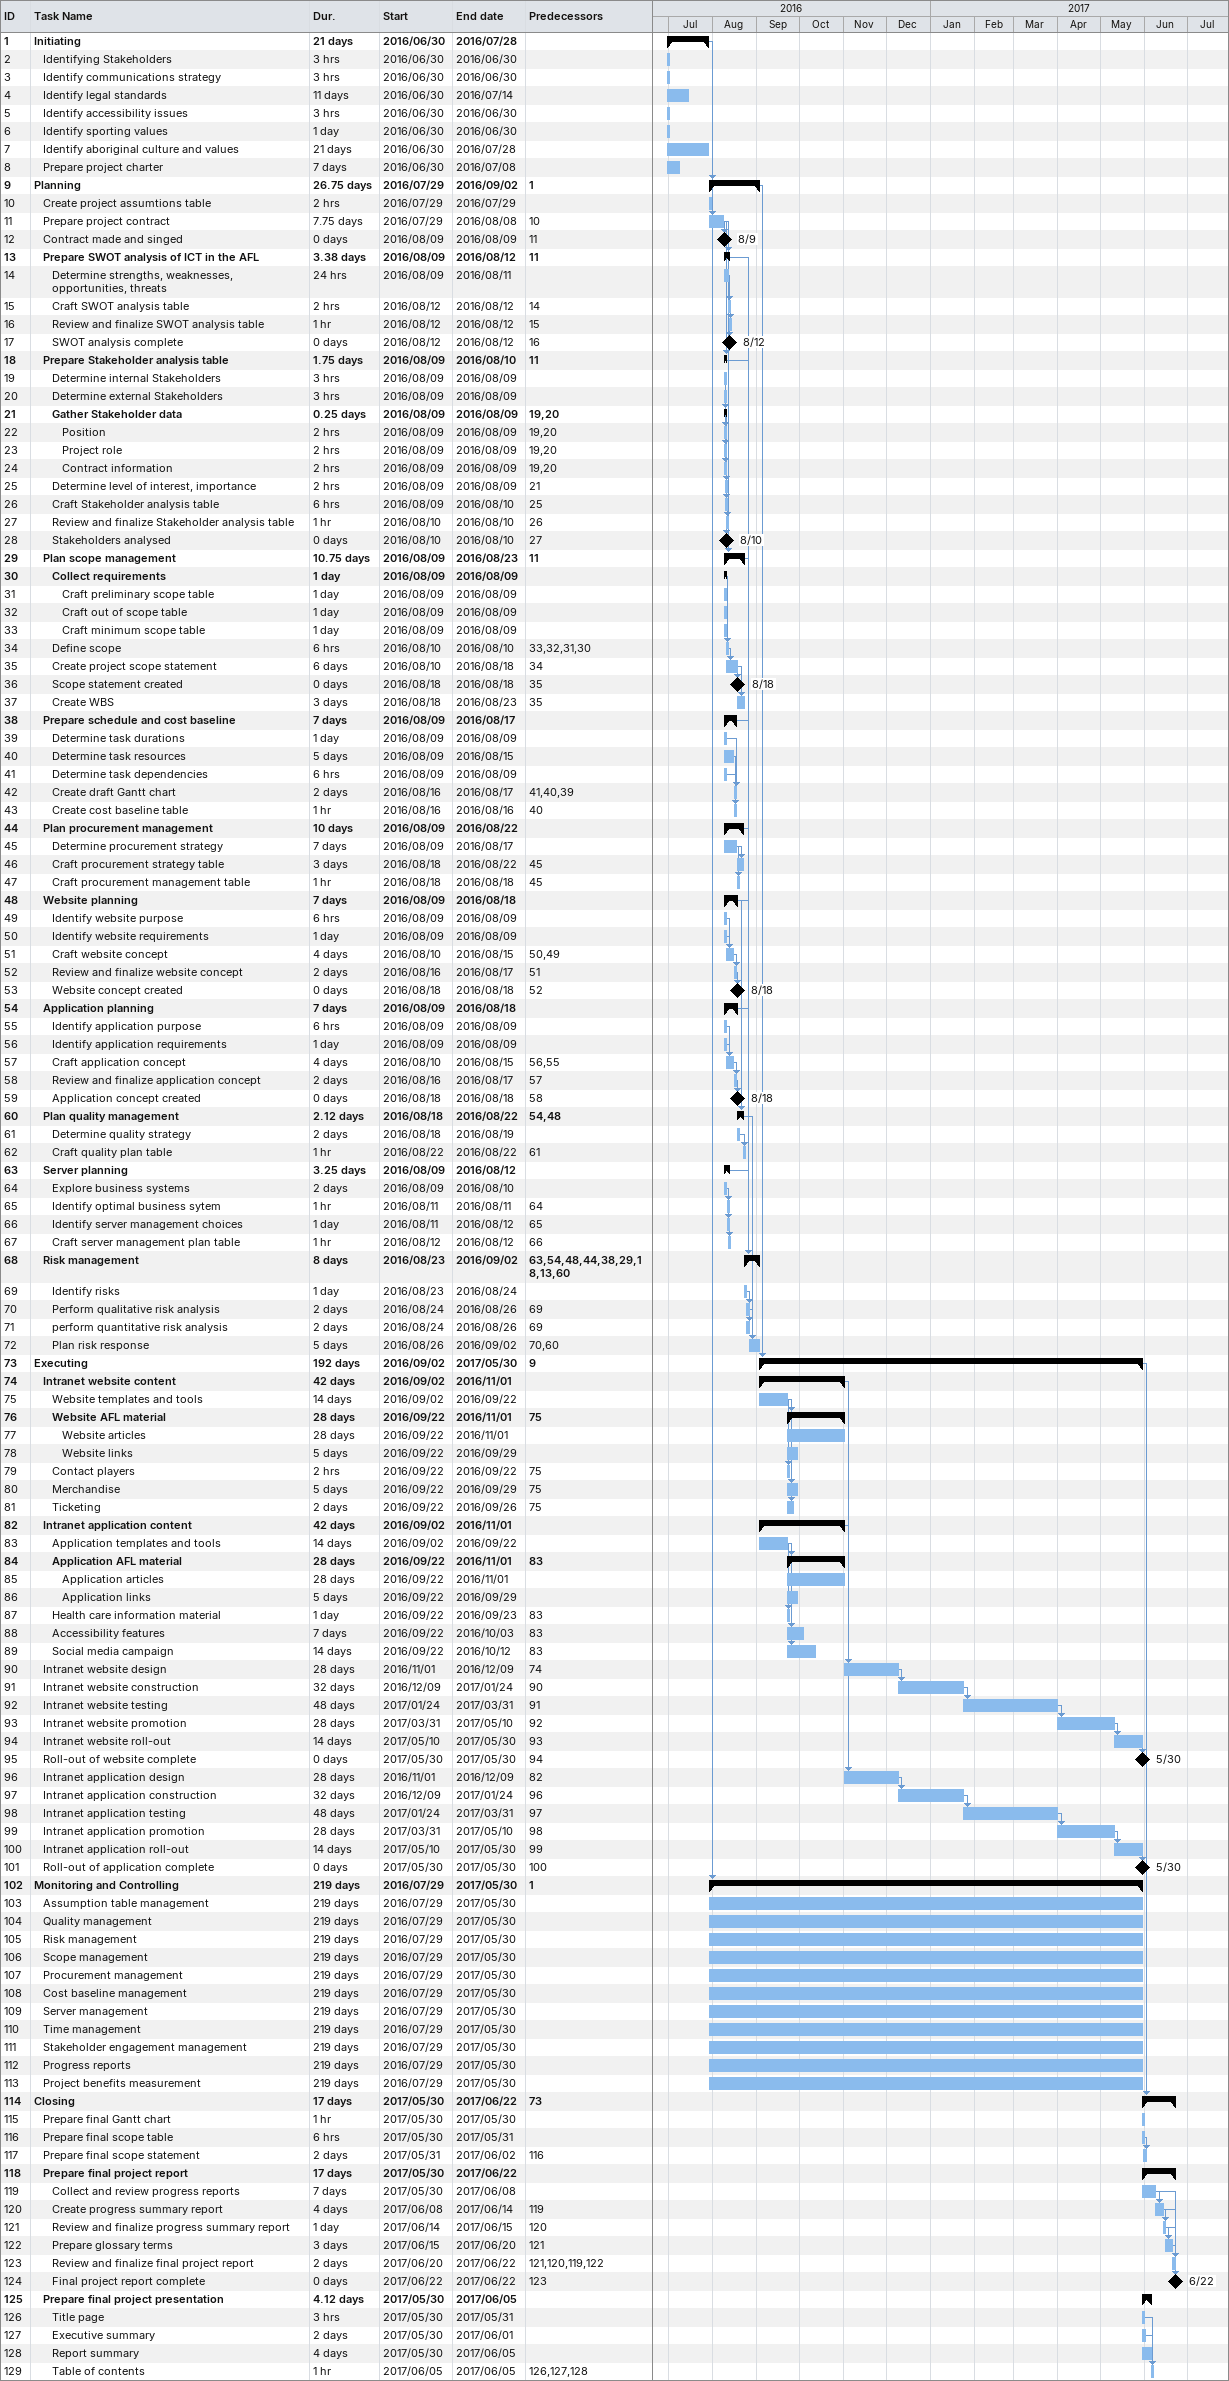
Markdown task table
| ID | Level | Task | Duration | Start | Finish | Predecessors |
|---|---|---|---|---|---|---|
| 1 | 1 | **Initiating** | 21d | 2016-06-30 | 2016-07-28 |  |
| 2 | 2 | Identifying Stakeholders | 3h | 2016-06-30 | 2016-06-30 |  |
| 3 | 2 | Identify communications strategy | 3h | 2016-06-30 | 2016-06-30 |  |
| 4 | 2 | Identify legal standards | 11d | 2016-06-30 | 2016-07-14 |  |
| 5 | 2 | Identify accessibility issues | 3h | 2016-06-30 | 2016-06-30 |  |
| 6 | 2 | Identify sporting values | 1d | 2016-06-30 | 2016-06-30 |  |
| 7 | 2 | Identify aboriginal culture and values | 21d | 2016-06-30 | 2016-07-28 |  |
| 8 | 2 | Prepare project charter | 7d | 2016-06-30 | 2016-07-08 |  |
| 9 | 1 | **Planning** | 26.75d | 2016-07-29 | 2016-09-02 | 1 |
| 10 | 2 | Create project assumtions table | 2h | 2016-07-29 | 2016-07-29 |  |
| 11 | 2 | Prepare project contract | 7.75d | 2016-07-29 | 2016-08-08 | 10 |
| 12 | 2 | Contract made and singed | 0d | 2016-08-09 | 2016-08-09 | 11 |
| 13 | 2 | **Prepare SWOT analysis of ICT in the AFL** | 3.38d | 2016-08-09 | 2016-08-12 | 11 |
| 14 | 3 | Determine strengths, weaknesses, opportunities, threats | 24h | 2016-08-09 | 2016-08-11 |  |
| 15 | 3 | Craft SWOT analysis table | 2h | 2016-08-12 | 2016-08-12 | 14 |
| 16 | 3 | Review and finalize SWOT analysis table | 1h | 2016-08-12 | 2016-08-12 | 15 |
| 17 | 3 | SWOT analysis complete | 0d | 2016-08-12 | 2016-08-12 | 16 |
| 18 | 2 | **Prepare Stakeholder analysis table** | 1.75d | 2016-08-09 | 2016-08-10 | 11 |
| 19 | 3 | Determine internal Stakeholders | 3h | 2016-08-09 | 2016-08-09 |  |
| 20 | 3 | Determine external Stakeholders | 3h | 2016-08-09 | 2016-08-09 |  |
| 21 | 3 | **Gather Stakeholder data** | 0.25d | 2016-08-09 | 2016-08-09 | 19, 20 |
| 22 | 4 | Position | 2h | 2016-08-09 | 2016-08-09 | 19, 20 |
| 23 | 4 | Project role | 2h | 2016-08-09 | 2016-08-09 | 19, 20 |
| 24 | 4 | Contract information | 2h | 2016-08-09 | 2016-08-09 | 19, 20 |
| 25 | 3 | Determine level of interest, importance | 2h | 2016-08-09 | 2016-08-09 | 21 |
| 26 | 3 | Craft Stakeholder analysis table | 6h | 2016-08-09 | 2016-08-10 | 25 |
| 27 | 3 | Review and finalize Stakeholder analysis table | 1h | 2016-08-10 | 2016-08-10 | 26 |
| 28 | 3 | Stakeholders analysed | 0d | 2016-08-10 | 2016-08-10 | 27 |
| 29 | 2 | **Plan scope management** | 10.75d | 2016-08-09 | 2016-08-23 | 11 |
| 30 | 3 | **Collect requirements** | 1d | 2016-08-09 | 2016-08-09 |  |
| 31 | 4 | Craft preliminary scope table | 1d | 2016-08-09 | 2016-08-09 |  |
| 32 | 4 | Craft out of scope table | 1d | 2016-08-09 | 2016-08-09 |  |
| 33 | 4 | Craft minimum scope table | 1d | 2016-08-09 | 2016-08-09 |  |
| 34 | 3 | Define scope | 6h | 2016-08-10 | 2016-08-10 | 33, 32, 31, 30 |
| 35 | 3 | Create project scope statement | 6d | 2016-08-10 | 2016-08-18 | 34 |
| 36 | 3 | Scope statement created | 0d | 2016-08-18 | 2016-08-18 | 35 |
| 37 | 3 | Create WBS | 3d | 2016-08-18 | 2016-08-23 | 35 |
| 38 | 2 | **Prepare schedule and cost baseline** | 7d | 2016-08-09 | 2016-08-17 |  |
| 39 | 3 | Determine task durations | 1d | 2016-08-09 | 2016-08-09 |  |
| 40 | 3 | Determine task resources | 5d | 2016-08-09 | 2016-08-15 |  |
| 41 | 3 | Determine task dependencies | 6h | 2016-08-09 | 2016-08-09 |  |
| 42 | 3 | Create draft Gantt chart | 2d | 2016-08-16 | 2016-08-17 | 41, 40, 39 |
| 43 | 3 | Create cost baseline table | 1h | 2016-08-16 | 2016-08-16 | 40 |
| 44 | 2 | **Plan procurement management** | 10d | 2016-08-09 | 2016-08-22 |  |
| 45 | 3 | Determine procurement strategy | 7d | 2016-08-09 | 2016-08-17 |  |
| 46 | 3 | Craft procurement strategy table | 3d | 2016-08-18 | 2016-08-22 | 45 |
| 47 | 3 | Craft procurement management table | 1h | 2016-08-18 | 2016-08-18 | 45 |
| 48 | 2 | **Website planning** | 7d | 2016-08-09 | 2016-08-18 |  |
| 49 | 3 | Identify website purpose | 6h | 2016-08-09 | 2016-08-09 |  |
| 50 | 3 | Identify website requirements | 1d | 2016-08-09 | 2016-08-09 |  |
| 51 | 3 | Craft website concept | 4d | 2016-08-10 | 2016-08-15 | 50, 49 |
| 52 | 3 | Review and finalize website concept | 2d | 2016-08-16 | 2016-08-17 | 51 |
| 53 | 3 | Website concept created | 0d | 2016-08-18 | 2016-08-18 | 52 |
| 54 | 2 | **Application planning** | 7d | 2016-08-09 | 2016-08-18 |  |
| 55 | 3 | Identify application purpose | 6h | 2016-08-09 | 2016-08-09 |  |
| 56 | 3 | Identify application requirements | 1d | 2016-08-09 | 2016-08-09 |  |
| 57 | 3 | Craft application concept | 4d | 2016-08-10 | 2016-08-15 | 56, 55 |
| 58 | 3 | Review and finalize application concept | 2d | 2016-08-16 | 2016-08-17 | 57 |
| 59 | 3 | Application concept created | 0d | 2016-08-18 | 2016-08-18 | 58 |
| 60 | 2 | **Plan quality management** | 2.12d | 2016-08-18 | 2016-08-22 | 54, 48 |
| 61 | 3 | Determine quality strategy | 2d | 2016-08-18 | 2016-08-19 |  |
| 62 | 3 | Craft quality plan table | 1h | 2016-08-22 | 2016-08-22 | 61 |
| 63 | 2 | **Server planning** | 3.25d | 2016-08-09 | 2016-08-12 |  |
| 64 | 3 | Explore business systems | 2d | 2016-08-09 | 2016-08-10 |  |
| 65 | 3 | Identify optimal business sytem | 1h | 2016-08-11 | 2016-08-11 | 64 |
| 66 | 3 | Identify server management choices | 1d | 2016-08-11 | 2016-08-12 | 65 |
| 67 | 3 | Craft server management plan table | 1h | 2016-08-12 | 2016-08-12 | 66 |
| 68 | 2 | **Risk management** | 8d | 2016-08-23 | 2016-09-02 | 63, 54, 48, 44, 38, 29, 18, 13, 60 |
| 69 | 3 | Identify risks | 1d | 2016-08-23 | 2016-08-24 |  |
| 70 | 3 | Perform qualitative risk analysis | 2d | 2016-08-24 | 2016-08-26 | 69 |
| 71 | 3 | perform quantitative risk analysis | 2d | 2016-08-24 | 2016-08-26 | 69 |
| 72 | 3 | Plan risk response | 5d | 2016-08-26 | 2016-09-02 | 70, 60 |
| 73 | 1 | **Executing** | 192d | 2016-09-02 | 2017-05-30 | 9 |
| 74 | 2 | **Intranet website content** | 42d | 2016-09-02 | 2016-11-01 |  |
| 75 | 3 | Website templates and tools | 14d | 2016-09-02 | 2016-09-22 |  |
| 76 | 3 | **Website AFL material** | 28d | 2016-09-22 | 2016-11-01 | 75 |
| 77 | 4 | Website articles | 28d | 2016-09-22 | 2016-11-01 |  |
| 78 | 4 | Website links | 5d | 2016-09-22 | 2016-09-29 |  |
| 79 | 3 | Contact players | 2h | 2016-09-22 | 2016-09-22 | 75 |
| 80 | 3 | Merchandise | 5d | 2016-09-22 | 2016-09-29 | 75 |
| 81 | 3 | Ticketing | 2d | 2016-09-22 | 2016-09-26 | 75 |
| 82 | 2 | **Intranet application content** | 42d | 2016-09-02 | 2016-11-01 |  |
| 83 | 3 | Application templates and tools | 14d | 2016-09-02 | 2016-09-22 |  |
| 84 | 3 | **Application AFL material** | 28d | 2016-09-22 | 2016-11-01 | 83 |
| 85 | 4 | Application articles | 28d | 2016-09-22 | 2016-11-01 |  |
| 86 | 4 | Application links | 5d | 2016-09-22 | 2016-09-29 |  |
| 87 | 3 | Health care information material | 1d | 2016-09-22 | 2016-09-23 | 83 |
| 88 | 3 | Accessibility features | 7d | 2016-09-22 | 2016-10-03 | 83 |
| 89 | 3 | Social media campaign | 14d | 2016-09-22 | 2016-10-12 | 83 |
| 90 | 2 | Intranet website design | 28d | 2016-11-01 | 2016-12-09 | 74 |
| 91 | 2 | Intranet website construction | 32d | 2016-12-09 | 2017-01-24 | 90 |
| 92 | 2 | Intranet website testing | 48d | 2017-01-24 | 2017-03-31 | 91 |
| 93 | 2 | Intranet website promotion | 28d | 2017-03-31 | 2017-05-10 | 92 |
| 94 | 2 | Intranet website roll-out | 14d | 2017-05-10 | 2017-05-30 | 93 |
| 95 | 2 | Roll-out of website complete | 0d | 2017-05-30 | 2017-05-30 | 94 |
| 96 | 2 | Intranet application design | 28d | 2016-11-01 | 2016-12-09 | 82 |
| 97 | 2 | Intranet application construction | 32d | 2016-12-09 | 2017-01-24 | 96 |
| 98 | 2 | Intranet application testing | 48d | 2017-01-24 | 2017-03-31 | 97 |
| 99 | 2 | Intranet application promotion | 28d | 2017-03-31 | 2017-05-10 | 98 |
| 100 | 2 | Intranet application roll-out | 14d | 2017-05-10 | 2017-05-30 | 99 |
| 101 | 2 | Roll-out of application complete | 0d | 2017-05-30 | 2017-05-30 | 100 |
| 102 | 1 | **Monitoring and Controlling** | 219d | 2016-07-29 | 2017-05-30 | 1 |
| 103 | 2 | Assumption table management | 219d | 2016-07-29 | 2017-05-30 |  |
| 104 | 2 | Quality management | 219d | 2016-07-29 | 2017-05-30 |  |
| 105 | 2 | Risk management | 219d | 2016-07-29 | 2017-05-30 |  |
| 106 | 2 | Scope management | 219d | 2016-07-29 | 2017-05-30 |  |
| 107 | 2 | Procurement management | 219d | 2016-07-29 | 2017-05-30 |  |
| 108 | 2 | Cost baseline management | 219d | 2016-07-29 | 2017-05-30 |  |
| 109 | 2 | Server management | 219d | 2016-07-29 | 2017-05-30 |  |
| 110 | 2 | Time management | 219d | 2016-07-29 | 2017-05-30 |  |
| 111 | 2 | Stakeholder engagement management | 219d | 2016-07-29 | 2017-05-30 |  |
| 112 | 2 | Progress reports | 219d | 2016-07-29 | 2017-05-30 |  |
| 113 | 2 | Project benefits measurement | 219d | 2016-07-29 | 2017-05-30 |  |
| 114 | 1 | **Closing** | 17d | 2017-05-30 | 2017-06-22 | 73 |
| 115 | 2 | Prepare final Gantt chart | 1h | 2017-05-30 | 2017-05-30 |  |
| 116 | 2 | Prepare final scope table | 6h | 2017-05-30 | 2017-05-31 |  |
| 117 | 2 | Prepare final scope statement | 2d | 2017-05-31 | 2017-06-02 | 116 |
| 118 | 2 | **Prepare final project report** | 17d | 2017-05-30 | 2017-06-22 |  |
| 119 | 3 | Collect and review progress reports | 7d | 2017-05-30 | 2017-06-08 |  |
| 120 | 3 | Create progress summary report | 4d | 2017-06-08 | 2017-06-14 | 119 |
| 121 | 3 | Review and finalize progress summary report | 1d | 2017-06-14 | 2017-06-15 | 120 |
| 122 | 3 | Prepare glossary terms | 3d | 2017-06-15 | 2017-06-20 | 121 |
| 123 | 3 | Review and finalize final project report | 2d | 2017-06-20 | 2017-06-22 | 121, 120, 119, 122 |
| 124 | 3 | Final project report complete | 0d | 2017-06-22 | 2017-06-22 | 123 |
| 125 | 2 | **Prepare final project presentation** | 4.12d | 2017-05-30 | 2017-06-05 |  |
| 126 | 3 | Title page | 3h | 2017-05-30 | 2017-05-31 |  |
| 127 | 3 | Executive summary | 2d | 2017-05-30 | 2017-06-01 |  |
| 128 | 3 | Report summary | 4d | 2017-05-30 | 2017-06-05 |  |
| 129 | 3 | Table of contents | 1h | 2017-06-05 | 2017-06-05 | 126, 127, 128 |
